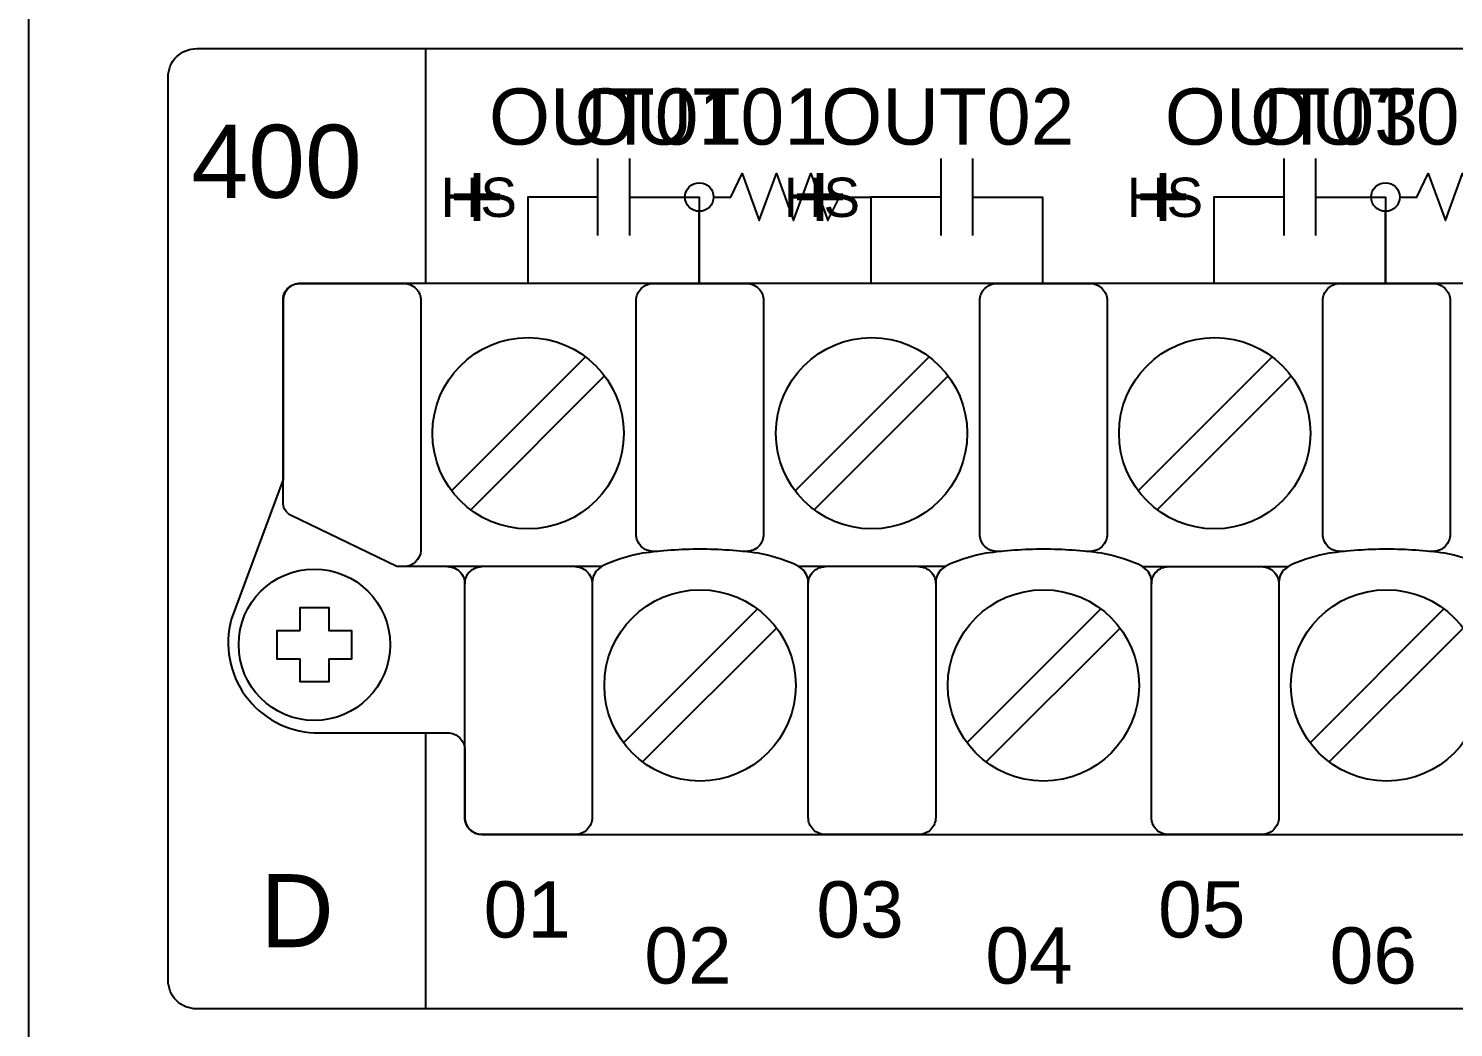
# Model space of a CAD drawing. Extents: x 1 to 47.7, y 0.3 to 34.2.
# Drawn here: x 27 to 29.492, y 9.074 to 10.821 of the extents above; entities that cross this region are included whole.
import ezdxf

# ---------------------------------------------------------------- set-up
doc = ezdxf.new("R2010")
doc.units = 0
doc.header["$MEASUREMENT"] = 0
for name, color, linetype in [('6_1__0__EMPTY', 7, 'CONTINUOUS'), ('6_2__2___8__OPTOISO_IND_LS', 7, 'CONTINUOUS'), ('6_3__7___8__OPTOISO_IND_LS', 7, 'CONTINUOUS'), ('6_4__4___24__OPTOISO_LS_IN', 7, 'CONTINUOUS'), ('6_5__D___24__OPTOISO_LS_IN', 7, 'CONTINUOUS'), ('6_6__8___8__OPTOISO_IND_LS', 7, 'CONTINUOUS'), ('7_0______DWG_', 7, 'CONTINUOUS')]:
    doc.layers.add(name, color=color, linetype=linetype)
doc.styles.add('ARIAL', font='arial.ttf')

msp = doc.modelspace()

# ---------------------------------------------------------------- linework, layer by layer
at = {"layer": '6_1__0__EMPTY'}
msp.add_lwpolyline([(32.4565, 10.3753), (27.4754, 10.3754, 0.414215), (27.4454, 10.3454), (27.4455, 10.0325), (27.3546, 9.7877, 0.47859), (27.4996, 9.5892), (27.733, 9.5892, -0.414214), (27.763, 9.5592), (27.763, 9.4412, 0.414213), (27.793, 9.4112), (32.7748, 9.4111, 0.414214), (32.8048, 9.4411), (32.8048, 9.7542), (32.8957, 9.9989, 0.480048), (32.7507, 10.1971), (32.5165, 10.1971, -0.414214), (32.4865, 10.2271), (32.4865, 10.3453, 0.414212), (32.4565, 10.3753), (32.4565, 10.3753)], format="xyb", dxfattribs=at)
msp.add_lwpolyline([(27.475, 9.7681), (27.475, 9.8084), (27.525, 9.8084), (27.525, 9.7681), (27.5651, 9.7681), (27.5651, 9.7181), (27.525, 9.7181), (27.525, 9.6782), (27.475, 9.6782), (27.475, 9.7181), (27.4349, 9.7181), (27.4349, 9.7681)], close=True, dxfattribs=at)
msp.add_circle((27.5, 9.7433), 0.1324, dxfattribs=at)
at = {"layer": '6_2__2___8__OPTOISO_IND_LS'}
for points in [[(27.9953, 10.594), (27.9953, 10.459)], [(28.051, 10.594), (28.051, 10.459)], [(28.5953, 10.594), (28.5953, 10.459)], [(28.651, 10.594), (28.651, 10.459)], [(29.1953, 10.594), (29.1953, 10.459)], [(29.251, 10.594), (29.251, 10.459)], [(27.9953, 10.5265), (27.8732, 10.5265), (27.8732, 10.3753)], [(28.051, 10.5265), (28.1732, 10.5265), (28.1732, 10.3753)], [(28.5953, 10.5265), (28.4732, 10.5265), (28.4732, 10.3753)], [(28.651, 10.5265), (28.7732, 10.5265), (28.7732, 10.3753)], [(29.1953, 10.5265), (29.0732, 10.5265), (29.0732, 10.3753)], [(29.251, 10.5265), (29.3732, 10.5265), (29.3732, 10.3753)], [(27.9741, 10.247), (27.7399, 10.0128)], [(28.5749, 10.247), (28.3407, 10.0128)], [(29.1749, 10.247), (28.9407, 10.0128)], [(28.0075, 10.2135), (27.7733, 9.9794)], [(28.6083, 10.2135), (28.3741, 9.9794)], [(29.2083, 10.2135), (28.9741, 9.9794)], [(28.6031, 9.8799), (28.3472, 9.8799)], [(28.948, 9.8799), (29.2031, 9.8799)], [(28.2747, 9.806), (28.0406, 9.5718)], [(28.8755, 9.806), (28.6413, 9.5718)], [(29.4755, 9.806), (29.2414, 9.5718)], [(28.3082, 9.7725), (28.074, 9.5384)], [(28.9089, 9.7725), (28.6748, 9.5384)], [(29.5089, 9.7725), (29.2748, 9.5384)]]:
    msp.add_lwpolyline(points, dxfattribs=at)
for points in [[(27.763, 9.4412, 0.414213), (27.793, 9.4112), (32.7748, 9.4111, 0.414214), (32.8048, 9.4411), (32.8048, 9.7542), (32.8957, 9.9989, 0.480048), (32.7507, 10.1971), (32.5165, 10.1971, -0.414214), (32.4865, 10.2271), (32.4865, 10.3453, 0.414212), (32.4565, 10.3753), (32.4565, 10.3753), (27.4754, 10.3754, 0.414215), (27.4454, 10.3454), (27.4455, 10.0325), (27.3546, 9.7877, 0.47859), (27.4996, 9.5892), (27.733, 9.5892, -0.414214), (27.763, 9.5592)], [(28.0023, 9.8799), (27.6442, 9.8799), (27.4583, 9.9697, -0.241986), (27.4455, 9.9896), (27.4454, 10.3453, -0.422157), (27.4721, 10.3752), (27.6564, 10.3753, -0.414214), (27.6864, 10.3453), (27.6864, 9.9082, -0.390527), (27.6564, 9.8799)], [(28.1007, 9.9066), (28.0928, 9.9066, -0.414214), (28.0628, 9.9366), (28.0628, 10.3453, -0.414214), (28.0928, 10.3753), (28.2557, 10.3753, -0.414214), (28.2857, 10.3453), (28.2857, 9.9366, -0.414214), (28.2557, 9.9066), (28.2489, 9.9066)], [(28.7015, 9.9066), (28.6936, 9.9066, -0.414214), (28.6636, 9.9366), (28.6636, 10.3453, -0.414214), (28.6936, 10.3753), (28.8564, 10.3753, -0.414214), (28.8864, 10.3453), (28.8864, 9.9366, -0.414214), (28.8564, 9.9066), (28.8496, 9.9066)], [(29.3015, 9.9066), (29.2936, 9.9066, -0.414214), (29.2636, 9.9366), (29.2636, 10.3453, -0.414214), (29.2936, 10.3753), (29.4564, 10.3753, -0.414214), (29.4864, 10.3453), (29.4864, 9.9366, -0.414214), (29.4564, 9.9066), (29.4496, 9.9066)], [(28.3637, 9.8499, 0.191033), (28.3552, 9.8738, 0.081668), (28.3396, 9.884, 0.0591), (28.2759, 9.9033, 0.034646), (28.1744, 9.9104, 0.03436), (28.0737, 9.9033, 0.0591), (28.01, 9.884, 0.081668), (27.9943, 9.8738, 0.191033), (27.9858, 9.8499)], [(28.9645, 9.8499, 0.191033), (28.956, 9.8738, 0.081668), (28.9404, 9.884, 0.0591), (28.8766, 9.9033, 0.034646), (28.7751, 9.9104, 0.03436), (28.6744, 9.9033, 0.0591), (28.6107, 9.884, 0.081668), (28.5951, 9.8738, 0.191033), (28.5866, 9.8499)], [(29.5645, 9.8499, 0.191033), (29.556, 9.8738, 0.081668), (29.5404, 9.884, 0.0591), (29.4767, 9.9033, 0.034646), (29.3751, 9.9104, 0.03436), (29.2745, 9.9033, 0.0591), (29.2107, 9.884, 0.081668), (29.1951, 9.8738, 0.191033), (29.1866, 9.8499)], [(27.733, 9.8799, -0.414214), (27.763, 9.8499)], [(27.9558, 9.8799, -0.414214), (27.9858, 9.8499), (27.9858, 9.4412, -0.414214), (27.9558, 9.4112), (27.793, 9.4112, -0.414214), (27.763, 9.4412), (27.763, 9.8499, -0.414214), (27.793, 9.8799)], [(28.5566, 9.8799, -0.414214), (28.5866, 9.8499), (28.5866, 9.4412, -0.414214), (28.5566, 9.4112), (28.3937, 9.4112, -0.414214), (28.3637, 9.4412), (28.3637, 9.8499, -0.414214), (28.3937, 9.8799)], [(29.1566, 9.8799, -0.414214), (29.1866, 9.8499), (29.1866, 9.4412, -0.414214), (29.1566, 9.4112), (28.9937, 9.4112, -0.414214), (28.9637, 9.4412), (28.9637, 9.8499, -0.414214), (28.9937, 9.8799)]]:
    msp.add_lwpolyline(points, format="xyb", dxfattribs=at)
msp.add_lwpolyline([(27.475, 9.7681), (27.475, 9.8084), (27.525, 9.8084), (27.525, 9.7681), (27.5651, 9.7681), (27.5651, 9.7181), (27.525, 9.7181), (27.525, 9.6782), (27.475, 9.6782), (27.475, 9.7181), (27.4349, 9.7181), (27.4349, 9.7681)], close=True, dxfattribs=at)
for centre, radius in [((27.8737, 10.1132), 0.1673), ((28.4745, 10.1132), 0.1673), ((29.0745, 10.1132), 0.1673), ((27.5, 9.7433), 0.1324), ((28.1744, 9.6722), 0.1673), ((28.7751, 9.6722), 0.1673), ((29.3751, 9.6722), 0.1673)]:
    msp.add_circle(centre, radius, dxfattribs=at)
at = {"layer": '6_3__7___8__OPTOISO_IND_LS'}
for points in [[(27.9953, 10.594), (27.9953, 10.459)], [(28.051, 10.594), (28.051, 10.459)], [(28.5953, 10.594), (28.5953, 10.459)], [(28.651, 10.594), (28.651, 10.459)], [(29.1953, 10.594), (29.1953, 10.459)], [(29.251, 10.594), (29.251, 10.459)], [(27.9953, 10.5265), (27.8732, 10.5265), (27.8732, 10.3753)], [(28.051, 10.5265), (28.1732, 10.5265), (28.1732, 10.3753)], [(28.5953, 10.5265), (28.4732, 10.5265), (28.4732, 10.3753)], [(28.651, 10.5265), (28.7732, 10.5265), (28.7732, 10.3753)], [(29.1953, 10.5265), (29.0732, 10.5265), (29.0732, 10.3753)], [(29.251, 10.5265), (29.3732, 10.5265), (29.3732, 10.3753)], [(27.9741, 10.247), (27.7399, 10.0128)], [(28.5749, 10.247), (28.3407, 10.0128)], [(29.1749, 10.247), (28.9407, 10.0128)], [(28.0075, 10.2135), (27.7733, 9.9794)], [(28.6083, 10.2135), (28.3741, 9.9794)], [(29.2083, 10.2135), (28.9741, 9.9794)], [(28.6031, 9.8799), (28.3472, 9.8799)], [(28.948, 9.8799), (29.2031, 9.8799)], [(28.2747, 9.806), (28.0406, 9.5718)], [(28.8755, 9.806), (28.6413, 9.5718)], [(29.4755, 9.806), (29.2414, 9.5718)], [(28.3082, 9.7725), (28.074, 9.5384)], [(28.9089, 9.7725), (28.6748, 9.5384)], [(29.5089, 9.7725), (29.2748, 9.5384)]]:
    msp.add_lwpolyline(points, dxfattribs=at)
for points in [[(27.763, 9.4412, 0.414213), (27.793, 9.4112), (32.7748, 9.4111, 0.414214), (32.8048, 9.4411), (32.8048, 9.7542), (32.8957, 9.9989, 0.480048), (32.7507, 10.1971), (32.5165, 10.1971, -0.414214), (32.4865, 10.2271), (32.4865, 10.3453, 0.414212), (32.4565, 10.3753), (32.4565, 10.3753), (27.4754, 10.3754, 0.414215), (27.4454, 10.3454), (27.4455, 10.0325), (27.3546, 9.7877, 0.47859), (27.4996, 9.5892), (27.733, 9.5892, -0.414214), (27.763, 9.5592)], [(28.0023, 9.8799), (27.6442, 9.8799), (27.4583, 9.9697, -0.241986), (27.4455, 9.9896), (27.4454, 10.3453, -0.422157), (27.4721, 10.3752), (27.6564, 10.3753, -0.414214), (27.6864, 10.3453), (27.6864, 9.9082, -0.390527), (27.6564, 9.8799)], [(28.1007, 9.9066), (28.0928, 9.9066, -0.414214), (28.0628, 9.9366), (28.0628, 10.3453, -0.414214), (28.0928, 10.3753), (28.2557, 10.3753, -0.414214), (28.2857, 10.3453), (28.2857, 9.9366, -0.414214), (28.2557, 9.9066), (28.2489, 9.9066)], [(28.7015, 9.9066), (28.6936, 9.9066, -0.414214), (28.6636, 9.9366), (28.6636, 10.3453, -0.414214), (28.6936, 10.3753), (28.8564, 10.3753, -0.414214), (28.8864, 10.3453), (28.8864, 9.9366, -0.414214), (28.8564, 9.9066), (28.8496, 9.9066)], [(29.3015, 9.9066), (29.2936, 9.9066, -0.414214), (29.2636, 9.9366), (29.2636, 10.3453, -0.414214), (29.2936, 10.3753), (29.4564, 10.3753, -0.414214), (29.4864, 10.3453), (29.4864, 9.9366, -0.414214), (29.4564, 9.9066), (29.4496, 9.9066)], [(28.3637, 9.8499, 0.191033), (28.3552, 9.8738, 0.081668), (28.3396, 9.884, 0.0591), (28.2759, 9.9033, 0.034646), (28.1744, 9.9104, 0.03436), (28.0737, 9.9033, 0.0591), (28.01, 9.884, 0.081668), (27.9943, 9.8738, 0.191033), (27.9858, 9.8499)], [(28.9645, 9.8499, 0.191033), (28.956, 9.8738, 0.081668), (28.9404, 9.884, 0.0591), (28.8766, 9.9033, 0.034646), (28.7751, 9.9104, 0.03436), (28.6744, 9.9033, 0.0591), (28.6107, 9.884, 0.081668), (28.5951, 9.8738, 0.191033), (28.5866, 9.8499)], [(29.5645, 9.8499, 0.191033), (29.556, 9.8738, 0.081668), (29.5404, 9.884, 0.0591), (29.4767, 9.9033, 0.034646), (29.3751, 9.9104, 0.03436), (29.2745, 9.9033, 0.0591), (29.2107, 9.884, 0.081668), (29.1951, 9.8738, 0.191033), (29.1866, 9.8499)], [(27.733, 9.8799, -0.414214), (27.763, 9.8499)], [(27.9558, 9.8799, -0.414214), (27.9858, 9.8499), (27.9858, 9.4412, -0.414214), (27.9558, 9.4112), (27.793, 9.4112, -0.414214), (27.763, 9.4412), (27.763, 9.8499, -0.414214), (27.793, 9.8799)], [(28.5566, 9.8799, -0.414214), (28.5866, 9.8499), (28.5866, 9.4412, -0.414214), (28.5566, 9.4112), (28.3937, 9.4112, -0.414214), (28.3637, 9.4412), (28.3637, 9.8499, -0.414214), (28.3937, 9.8799)], [(29.1566, 9.8799, -0.414214), (29.1866, 9.8499), (29.1866, 9.4412, -0.414214), (29.1566, 9.4112), (28.9937, 9.4112, -0.414214), (28.9637, 9.4412), (28.9637, 9.8499, -0.414214), (28.9937, 9.8799)]]:
    msp.add_lwpolyline(points, format="xyb", dxfattribs=at)
msp.add_lwpolyline([(27.475, 9.7681), (27.475, 9.8084), (27.525, 9.8084), (27.525, 9.7681), (27.5651, 9.7681), (27.5651, 9.7181), (27.525, 9.7181), (27.525, 9.6782), (27.475, 9.6782), (27.475, 9.7181), (27.4349, 9.7181), (27.4349, 9.7681)], close=True, dxfattribs=at)
for centre, radius in [((27.8737, 10.1132), 0.1673), ((28.4745, 10.1132), 0.1673), ((29.0745, 10.1132), 0.1673), ((27.5, 9.7433), 0.1324), ((28.1744, 9.6722), 0.1673), ((28.7751, 9.6722), 0.1673), ((29.3751, 9.6722), 0.1673)]:
    msp.add_circle(centre, radius, dxfattribs=at)
at = {"layer": '6_4__4___24__OPTOISO_LS_IN'}
for points in [[(27.9953, 10.594), (27.9953, 10.459)], [(28.051, 10.594), (28.051, 10.459)], [(28.5953, 10.594), (28.5953, 10.459)], [(28.651, 10.594), (28.651, 10.459)], [(29.1953, 10.594), (29.1953, 10.459)], [(29.251, 10.594), (29.251, 10.459)], [(27.9953, 10.5265), (27.8732, 10.5265), (27.8732, 10.3753)], [(28.051, 10.5265), (28.1732, 10.5265), (28.1732, 10.3753)], [(28.5953, 10.5265), (28.4732, 10.5265), (28.4732, 10.3753)], [(28.651, 10.5265), (28.7732, 10.5265), (28.7732, 10.3753)], [(29.1953, 10.5265), (29.0732, 10.5265), (29.0732, 10.3753)], [(29.251, 10.5265), (29.3732, 10.5265), (29.3732, 10.3753)], [(27.9741, 10.247), (27.7399, 10.0128)], [(28.5749, 10.247), (28.3407, 10.0128)], [(29.1749, 10.247), (28.9407, 10.0128)], [(28.0075, 10.2135), (27.7733, 9.9794)], [(28.6083, 10.2135), (28.3741, 9.9794)], [(29.2083, 10.2135), (28.9741, 9.9794)], [(28.6031, 9.8799), (28.3472, 9.8799)], [(28.948, 9.8799), (29.2031, 9.8799)], [(28.2747, 9.806), (28.0406, 9.5718)], [(28.8755, 9.806), (28.6413, 9.5718)], [(29.4755, 9.806), (29.2414, 9.5718)], [(28.3082, 9.7725), (28.074, 9.5384)], [(28.9089, 9.7725), (28.6748, 9.5384)], [(29.5089, 9.7725), (29.2748, 9.5384)]]:
    msp.add_lwpolyline(points, dxfattribs=at)
for points in [[(27.763, 9.4412, 0.414213), (27.793, 9.4112), (32.7748, 9.4111, 0.414214), (32.8048, 9.4411), (32.8048, 9.7542), (32.8957, 9.9989, 0.480048), (32.7507, 10.1971), (32.5165, 10.1971, -0.414214), (32.4865, 10.2271), (32.4865, 10.3453, 0.414212), (32.4565, 10.3753), (32.4565, 10.3753), (27.4754, 10.3754, 0.414215), (27.4454, 10.3454), (27.4455, 10.0325), (27.3546, 9.7877, 0.47859), (27.4996, 9.5892), (27.733, 9.5892, -0.414214), (27.763, 9.5592)], [(28.0023, 9.8799), (27.6442, 9.8799), (27.4583, 9.9697, -0.241986), (27.4455, 9.9896), (27.4454, 10.3453, -0.422157), (27.4721, 10.3752), (27.6564, 10.3753, -0.414214), (27.6864, 10.3453), (27.6864, 9.9082, -0.390527), (27.6564, 9.8799)], [(28.1007, 9.9066), (28.0928, 9.9066, -0.414214), (28.0628, 9.9366), (28.0628, 10.3453, -0.414214), (28.0928, 10.3753), (28.2557, 10.3753, -0.414214), (28.2857, 10.3453), (28.2857, 9.9366, -0.414214), (28.2557, 9.9066), (28.2489, 9.9066)], [(28.7015, 9.9066), (28.6936, 9.9066, -0.414214), (28.6636, 9.9366), (28.6636, 10.3453, -0.414214), (28.6936, 10.3753), (28.8564, 10.3753, -0.414214), (28.8864, 10.3453), (28.8864, 9.9366, -0.414214), (28.8564, 9.9066), (28.8496, 9.9066)], [(29.3015, 9.9066), (29.2936, 9.9066, -0.414214), (29.2636, 9.9366), (29.2636, 10.3453, -0.414214), (29.2936, 10.3753), (29.4564, 10.3753, -0.414214), (29.4864, 10.3453), (29.4864, 9.9366, -0.414214), (29.4564, 9.9066), (29.4496, 9.9066)], [(28.3637, 9.8499, 0.191033), (28.3552, 9.8738, 0.081668), (28.3396, 9.884, 0.0591), (28.2759, 9.9033, 0.034646), (28.1744, 9.9104, 0.03436), (28.0737, 9.9033, 0.0591), (28.01, 9.884, 0.081668), (27.9943, 9.8738, 0.191033), (27.9858, 9.8499)], [(28.9645, 9.8499, 0.191033), (28.956, 9.8738, 0.081668), (28.9404, 9.884, 0.0591), (28.8766, 9.9033, 0.034646), (28.7751, 9.9104, 0.03436), (28.6744, 9.9033, 0.0591), (28.6107, 9.884, 0.081668), (28.5951, 9.8738, 0.191033), (28.5866, 9.8499)], [(29.5645, 9.8499, 0.191033), (29.556, 9.8738, 0.081668), (29.5404, 9.884, 0.0591), (29.4767, 9.9033, 0.034646), (29.3751, 9.9104, 0.03436), (29.2745, 9.9033, 0.0591), (29.2107, 9.884, 0.081668), (29.1951, 9.8738, 0.191033), (29.1866, 9.8499)], [(27.733, 9.8799, -0.414214), (27.763, 9.8499)], [(27.9558, 9.8799, -0.414214), (27.9858, 9.8499), (27.9858, 9.4412, -0.414214), (27.9558, 9.4112), (27.793, 9.4112, -0.414214), (27.763, 9.4412), (27.763, 9.8499, -0.414214), (27.793, 9.8799)], [(28.5566, 9.8799, -0.414214), (28.5866, 9.8499), (28.5866, 9.4412, -0.414214), (28.5566, 9.4112), (28.3937, 9.4112, -0.414214), (28.3637, 9.4412), (28.3637, 9.8499, -0.414214), (28.3937, 9.8799)], [(29.1566, 9.8799, -0.414214), (29.1866, 9.8499), (29.1866, 9.4412, -0.414214), (29.1566, 9.4112), (28.9937, 9.4112, -0.414214), (28.9637, 9.4412), (28.9637, 9.8499, -0.414214), (28.9937, 9.8799)]]:
    msp.add_lwpolyline(points, format="xyb", dxfattribs=at)
msp.add_lwpolyline([(27.475, 9.7681), (27.475, 9.8084), (27.525, 9.8084), (27.525, 9.7681), (27.5651, 9.7681), (27.5651, 9.7181), (27.525, 9.7181), (27.525, 9.6782), (27.475, 9.6782), (27.475, 9.7181), (27.4349, 9.7181), (27.4349, 9.7681)], close=True, dxfattribs=at)
for centre, radius in [((27.8737, 10.1132), 0.1673), ((28.4745, 10.1132), 0.1673), ((29.0745, 10.1132), 0.1673), ((27.5, 9.7433), 0.1324), ((28.1744, 9.6722), 0.1673), ((28.7751, 9.6722), 0.1673), ((29.3751, 9.6722), 0.1673)]:
    msp.add_circle(centre, radius, dxfattribs=at)
at = {"layer": '6_5__D___24__OPTOISO_LS_IN'}
for points in [[(27.9953, 10.594), (27.9953, 10.459)], [(28.051, 10.594), (28.051, 10.459)], [(28.5953, 10.594), (28.5953, 10.459)], [(28.651, 10.594), (28.651, 10.459)], [(29.1953, 10.594), (29.1953, 10.459)], [(29.251, 10.594), (29.251, 10.459)], [(27.9953, 10.5265), (27.8732, 10.5265), (27.8732, 10.3753)], [(28.051, 10.5265), (28.1732, 10.5265), (28.1732, 10.3753)], [(28.5953, 10.5265), (28.4732, 10.5265), (28.4732, 10.3753)], [(28.651, 10.5265), (28.7732, 10.5265), (28.7732, 10.3753)], [(29.1953, 10.5265), (29.0732, 10.5265), (29.0732, 10.3753)], [(29.251, 10.5265), (29.3732, 10.5265), (29.3732, 10.3753)], [(27.9741, 10.247), (27.7399, 10.0128)], [(28.5749, 10.247), (28.3407, 10.0128)], [(29.1749, 10.247), (28.9407, 10.0128)], [(28.0075, 10.2135), (27.7733, 9.9794)], [(28.6083, 10.2135), (28.3741, 9.9794)], [(29.2083, 10.2135), (28.9741, 9.9794)], [(28.6031, 9.8799), (28.3472, 9.8799)], [(28.948, 9.8799), (29.2031, 9.8799)], [(28.2747, 9.806), (28.0406, 9.5718)], [(28.8755, 9.806), (28.6413, 9.5718)], [(29.4755, 9.806), (29.2414, 9.5718)], [(28.3082, 9.7725), (28.074, 9.5384)], [(28.9089, 9.7725), (28.6748, 9.5384)], [(29.5089, 9.7725), (29.2748, 9.5384)]]:
    msp.add_lwpolyline(points, dxfattribs=at)
for points in [[(27.763, 9.4412, 0.414213), (27.793, 9.4112), (32.7748, 9.4111, 0.414214), (32.8048, 9.4411), (32.8048, 9.7542), (32.8957, 9.9989, 0.480048), (32.7507, 10.1971), (32.5165, 10.1971, -0.414214), (32.4865, 10.2271), (32.4865, 10.3453, 0.414212), (32.4565, 10.3753), (32.4565, 10.3753), (27.4754, 10.3754, 0.414215), (27.4454, 10.3454), (27.4455, 10.0325), (27.3546, 9.7877, 0.47859), (27.4996, 9.5892), (27.733, 9.5892, -0.414214), (27.763, 9.5592)], [(28.0023, 9.8799), (27.6442, 9.8799), (27.4583, 9.9697, -0.241986), (27.4455, 9.9896), (27.4454, 10.3453, -0.422157), (27.4721, 10.3752), (27.6564, 10.3753, -0.414214), (27.6864, 10.3453), (27.6864, 9.9082, -0.390527), (27.6564, 9.8799)], [(28.1007, 9.9066), (28.0928, 9.9066, -0.414214), (28.0628, 9.9366), (28.0628, 10.3453, -0.414214), (28.0928, 10.3753), (28.2557, 10.3753, -0.414214), (28.2857, 10.3453), (28.2857, 9.9366, -0.414214), (28.2557, 9.9066), (28.2489, 9.9066)], [(28.7015, 9.9066), (28.6936, 9.9066, -0.414214), (28.6636, 9.9366), (28.6636, 10.3453, -0.414214), (28.6936, 10.3753), (28.8564, 10.3753, -0.414214), (28.8864, 10.3453), (28.8864, 9.9366, -0.414214), (28.8564, 9.9066), (28.8496, 9.9066)], [(29.3015, 9.9066), (29.2936, 9.9066, -0.414214), (29.2636, 9.9366), (29.2636, 10.3453, -0.414214), (29.2936, 10.3753), (29.4564, 10.3753, -0.414214), (29.4864, 10.3453), (29.4864, 9.9366, -0.414214), (29.4564, 9.9066), (29.4496, 9.9066)], [(28.3637, 9.8499, 0.191033), (28.3552, 9.8738, 0.081668), (28.3396, 9.884, 0.0591), (28.2759, 9.9033, 0.034646), (28.1744, 9.9104, 0.03436), (28.0737, 9.9033, 0.0591), (28.01, 9.884, 0.081668), (27.9943, 9.8738, 0.191033), (27.9858, 9.8499)], [(28.9645, 9.8499, 0.191033), (28.956, 9.8738, 0.081668), (28.9404, 9.884, 0.0591), (28.8766, 9.9033, 0.034646), (28.7751, 9.9104, 0.03436), (28.6744, 9.9033, 0.0591), (28.6107, 9.884, 0.081668), (28.5951, 9.8738, 0.191033), (28.5866, 9.8499)], [(29.5645, 9.8499, 0.191033), (29.556, 9.8738, 0.081668), (29.5404, 9.884, 0.0591), (29.4767, 9.9033, 0.034646), (29.3751, 9.9104, 0.03436), (29.2745, 9.9033, 0.0591), (29.2107, 9.884, 0.081668), (29.1951, 9.8738, 0.191033), (29.1866, 9.8499)], [(27.733, 9.8799, -0.414214), (27.763, 9.8499)], [(27.9558, 9.8799, -0.414214), (27.9858, 9.8499), (27.9858, 9.4412, -0.414214), (27.9558, 9.4112), (27.793, 9.4112, -0.414214), (27.763, 9.4412), (27.763, 9.8499, -0.414214), (27.793, 9.8799)], [(28.5566, 9.8799, -0.414214), (28.5866, 9.8499), (28.5866, 9.4412, -0.414214), (28.5566, 9.4112), (28.3937, 9.4112, -0.414214), (28.3637, 9.4412), (28.3637, 9.8499, -0.414214), (28.3937, 9.8799)], [(29.1566, 9.8799, -0.414214), (29.1866, 9.8499), (29.1866, 9.4412, -0.414214), (29.1566, 9.4112), (28.9937, 9.4112, -0.414214), (28.9637, 9.4412), (28.9637, 9.8499, -0.414214), (28.9937, 9.8799)]]:
    msp.add_lwpolyline(points, format="xyb", dxfattribs=at)
msp.add_lwpolyline([(27.475, 9.7681), (27.475, 9.8084), (27.525, 9.8084), (27.525, 9.7681), (27.5651, 9.7681), (27.5651, 9.7181), (27.525, 9.7181), (27.525, 9.6782), (27.475, 9.6782), (27.475, 9.7181), (27.4349, 9.7181), (27.4349, 9.7681)], close=True, dxfattribs=at)
for centre, radius in [((27.8737, 10.1132), 0.1673), ((28.4745, 10.1132), 0.1673), ((29.0745, 10.1132), 0.1673), ((27.5, 9.7433), 0.1324), ((28.1744, 9.6722), 0.1673), ((28.7751, 9.6722), 0.1673), ((29.3751, 9.6722), 0.1673)]:
    msp.add_circle(centre, radius, dxfattribs=at)
at = {"layer": '6_6__8___8__OPTOISO_IND_LS'}
for points in [[(27.9953, 10.594), (27.9953, 10.459)], [(28.051, 10.594), (28.051, 10.459)], [(29.1953, 10.594), (29.1953, 10.459)], [(29.251, 10.594), (29.251, 10.459)], [(28.1981, 10.5265), (28.2281, 10.5265), (28.2481, 10.5677), (28.2781, 10.4852), (28.3081, 10.5677), (28.3381, 10.4852), (28.3681, 10.5677), (28.3982, 10.4852), (28.4182, 10.5265), (28.4731, 10.5265), (28.4731, 10.3753)], [(29.3982, 10.5265), (29.4281, 10.5265), (29.4481, 10.5677), (29.4781, 10.4852), (29.5081, 10.5677), (29.5382, 10.4852), (29.5682, 10.5677), (29.5982, 10.4852), (29.6182, 10.5265), (29.6732, 10.5265), (29.6732, 10.3753)], [(27.9953, 10.5265), (27.8731, 10.5265), (27.8731, 10.3753)], [(28.0509, 10.5265), (28.1481, 10.5265)], [(29.1953, 10.5265), (29.0732, 10.5265), (29.0732, 10.3753)], [(29.251, 10.5265), (29.3482, 10.5265)], [(28.1731, 10.3753), (28.1731, 10.5015)], [(29.3732, 10.3753), (29.3732, 10.5015)], [(27.9741, 10.247), (27.7399, 10.0128)], [(28.5749, 10.247), (28.3407, 10.0128)], [(29.1749, 10.247), (28.9407, 10.0128)], [(28.0075, 10.2135), (27.7733, 9.9794)], [(28.6083, 10.2135), (28.3741, 9.9794)], [(29.2083, 10.2135), (28.9741, 9.9794)], [(28.6031, 9.8799), (28.3472, 9.8799)], [(28.948, 9.8799), (29.2031, 9.8799)], [(28.2747, 9.806), (28.0406, 9.5718)], [(28.8755, 9.806), (28.6413, 9.5718)], [(29.4755, 9.806), (29.2414, 9.5718)], [(28.3082, 9.7725), (28.074, 9.5384)], [(28.9089, 9.7725), (28.6748, 9.5384)], [(29.5089, 9.7725), (29.2748, 9.5384)]]:
    msp.add_lwpolyline(points, dxfattribs=at)
for points in [[(27.763, 9.4412, 0.414213), (27.793, 9.4112), (32.7748, 9.4111, 0.414214), (32.8048, 9.4411), (32.8048, 9.7542), (32.8957, 9.9989, 0.480048), (32.7507, 10.1971), (32.5165, 10.1971, -0.414214), (32.4865, 10.2271), (32.4865, 10.3453, 0.414212), (32.4565, 10.3753), (32.4565, 10.3753), (27.4754, 10.3754, 0.414215), (27.4454, 10.3454), (27.4455, 10.0325), (27.3546, 9.7877, 0.47859), (27.4996, 9.5892), (27.733, 9.5892, -0.414214), (27.763, 9.5592)], [(28.0023, 9.8799), (27.6442, 9.8799), (27.4583, 9.9697, -0.241986), (27.4455, 9.9896), (27.4454, 10.3453, -0.422157), (27.4721, 10.3752), (27.6564, 10.3753, -0.414214), (27.6864, 10.3453), (27.6864, 9.9082, -0.390527), (27.6564, 9.8799)], [(28.1007, 9.9066), (28.0928, 9.9066, -0.414214), (28.0628, 9.9366), (28.0628, 10.3453, -0.414214), (28.0928, 10.3753), (28.2557, 10.3753, -0.414214), (28.2857, 10.3453), (28.2857, 9.9366, -0.414214), (28.2557, 9.9066), (28.2489, 9.9066)], [(28.7015, 9.9066), (28.6936, 9.9066, -0.414214), (28.6636, 9.9366), (28.6636, 10.3453, -0.414214), (28.6936, 10.3753), (28.8564, 10.3753, -0.414214), (28.8864, 10.3453), (28.8864, 9.9366, -0.414214), (28.8564, 9.9066), (28.8496, 9.9066)], [(29.3015, 9.9066), (29.2936, 9.9066, -0.414214), (29.2636, 9.9366), (29.2636, 10.3453, -0.414214), (29.2936, 10.3753), (29.4564, 10.3753, -0.414214), (29.4864, 10.3453), (29.4864, 9.9366, -0.414214), (29.4564, 9.9066), (29.4496, 9.9066)], [(28.3637, 9.8499, 0.191033), (28.3552, 9.8738, 0.081668), (28.3396, 9.884, 0.0591), (28.2759, 9.9033, 0.034646), (28.1744, 9.9104, 0.03436), (28.0737, 9.9033, 0.0591), (28.01, 9.884, 0.081668), (27.9943, 9.8738, 0.191033), (27.9858, 9.8499)], [(28.9645, 9.8499, 0.191033), (28.956, 9.8738, 0.081668), (28.9404, 9.884, 0.0591), (28.8766, 9.9033, 0.034646), (28.7751, 9.9104, 0.03436), (28.6744, 9.9033, 0.0591), (28.6107, 9.884, 0.081668), (28.5951, 9.8738, 0.191033), (28.5866, 9.8499)], [(29.5645, 9.8499, 0.191033), (29.556, 9.8738, 0.081668), (29.5404, 9.884, 0.0591), (29.4767, 9.9033, 0.034646), (29.3751, 9.9104, 0.03436), (29.2745, 9.9033, 0.0591), (29.2107, 9.884, 0.081668), (29.1951, 9.8738, 0.191033), (29.1866, 9.8499)], [(27.733, 9.8799, -0.414214), (27.763, 9.8499)], [(27.9558, 9.8799, -0.414214), (27.9858, 9.8499), (27.9858, 9.4412, -0.414214), (27.9558, 9.4112), (27.793, 9.4112, -0.414214), (27.763, 9.4412), (27.763, 9.8499, -0.414214), (27.793, 9.8799)], [(28.5566, 9.8799, -0.414214), (28.5866, 9.8499), (28.5866, 9.4412, -0.414214), (28.5566, 9.4112), (28.3937, 9.4112, -0.414214), (28.3637, 9.4412), (28.3637, 9.8499, -0.414214), (28.3937, 9.8799)], [(29.1566, 9.8799, -0.414214), (29.1866, 9.8499), (29.1866, 9.4412, -0.414214), (29.1566, 9.4112), (28.9937, 9.4112, -0.414214), (28.9637, 9.4412), (28.9637, 9.8499, -0.414214), (28.9937, 9.8799)]]:
    msp.add_lwpolyline(points, format="xyb", dxfattribs=at)
msp.add_lwpolyline([(27.475, 9.7681), (27.475, 9.8084), (27.525, 9.8084), (27.525, 9.7681), (27.5651, 9.7681), (27.5651, 9.7181), (27.525, 9.7181), (27.525, 9.6782), (27.475, 9.6782), (27.475, 9.7181), (27.4349, 9.7181), (27.4349, 9.7681)], close=True, dxfattribs=at)
for centre, radius in [((28.1731, 10.5265), 0.025), ((29.3732, 10.5265), 0.025), ((27.8737, 10.1132), 0.1673), ((28.4745, 10.1132), 0.1673), ((29.0745, 10.1132), 0.1673), ((27.5, 9.7433), 0.1324), ((28.1744, 9.6722), 0.1673), ((28.7751, 9.6722), 0.1673), ((29.3751, 9.6722), 0.1673)]:
    msp.add_circle(centre, radius, dxfattribs=at)
at = {"layer": '7_0______DWG_'}
for points in [[(44.25, 6.9347), (44.25, 14.8147, 0.414214), (44.16, 14.9047), (27.09, 14.9047, 0.414214), (27, 14.8147), (27, 6.9347, 0.381966), (27.08, 6.8453), (44.17, 6.8453, 0.381966)], [(27.2942, 10.7863), (43.9545, 10.7863, -0.468367), (44.0044, 10.7263), (44.0044, 9.1563, -0.414132), (43.9545, 9.1063), (27.2942, 9.1063, -0.414214), (27.2442, 9.1563), (27.2442, 10.7363, -0.414287)]]:
    msp.add_lwpolyline(points, format="xyb", close=True, dxfattribs=at)
for points in [[(27.6942, 10.7863), (27.6942, 10.3754)], [(27.6942, 9.5892), (27.6942, 9.1063)]]:
    msp.add_lwpolyline(points, dxfattribs=at)

# ---------------------------------------------------------------- texts
at = {"layer": '6_2__2___8__OPTOISO_IND_LS', "style": 'ARIAL'}
for s, p in [('OUT01', (27.8053, 10.6181)), ('OUT02', (28.3863, 10.6181)), ('OUT03', (28.9872, 10.6181))]:
    msp.add_text(s, height=0.09833, dxfattribs=at).set_placement(p)
at = {"layer": '6_3__7___8__OPTOISO_IND_LS', "style": 'ARIAL'}
for s, height, p in [('OUT01', 0.09833, (27.8053, 10.6181)), ('OUT02', 0.09833, (28.3863, 10.6181)), ('OUT03', 0.09833, (28.9872, 10.6181)), ('+', 0.118, (27.7362, 10.4697)), ('+', 0.118, (28.3362, 10.4697)), ('+', 0.118, (28.9362, 10.4697))]:
    msp.add_text(s, height=height, dxfattribs=at).set_placement(p)
at = {"layer": '6_4__4___24__OPTOISO_LS_IN', "style": 'ARIAL'}
for s, height, p in [('OUT01', 0.09833, (27.8053, 10.6181)), ('OUT02', 0.09833, (28.3863, 10.6181)), ('OUT03', 0.09833, (28.9872, 10.6181)), ('HS', 0.06883, (27.7208, 10.4916)), ('HS', 0.06883, (28.3208, 10.4916)), ('HS', 0.06883, (28.9208, 10.4916))]:
    msp.add_text(s, height=height, dxfattribs=at).set_placement(p)
at = {"layer": '6_5__D___24__OPTOISO_LS_IN', "style": 'ARIAL'}
for s, p in [('OUT01', (27.8053, 10.6181)), ('OUT02', (28.3863, 10.6181)), ('OUT03', (28.9872, 10.6181))]:
    msp.add_text(s, height=0.09833, dxfattribs=at).set_placement(p)
at = {"layer": '6_6__8___8__OPTOISO_IND_LS', "style": 'ARIAL'}
for s, p in [('OUT01', (27.9553, 10.6181)), ('OUT02', (29.1364, 10.6181))]:
    msp.add_text(s, height=0.09833, dxfattribs=at).set_placement(p)
at = {"layer": '7_0______DWG_', "style": 'ARIAL'}
for s, height, p in [('400', 0.12783, (27.285, 10.5251)), ('D', 0.1278, (27.4051, 9.2142)), ('01', 0.09833, (27.7959, 9.2311)), ('03', 0.09833, (28.3779, 9.2311)), ('05', 0.09833, (28.9755, 9.2311)), ('02', 0.09833, (28.077, 9.1506)), ('04', 0.09833, (28.6734, 9.1506)), ('06', 0.09833, (29.2755, 9.1506))]:
    msp.add_text(s, height=height, dxfattribs=at).set_placement(p)

doc.saveas('drawing.dxf')
